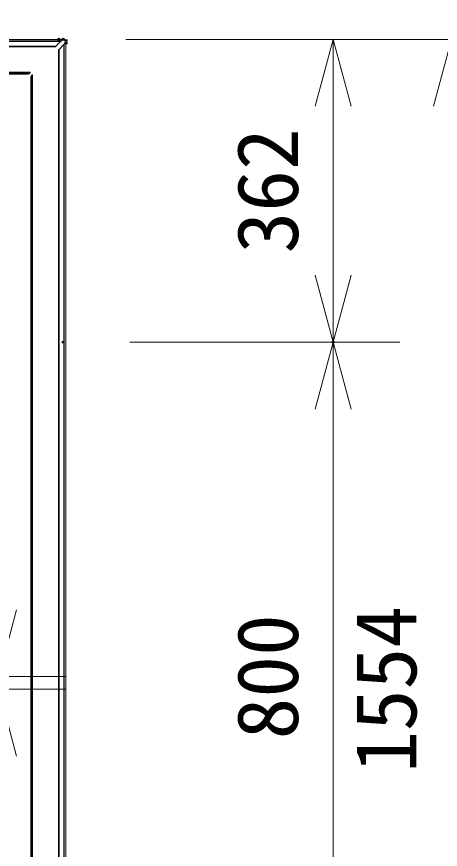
# Model space of a CAD drawing. Units: millimetres, scale not verified. Extents: x -63 to 62, y -57 to 57.
# Drawn here: x 4.65 to 17.33, y 6.71 to 31.6 of the extents above; entities that cross this region are included whole.
import ezdxf
from ezdxf.enums import TextEntityAlignment as Align

# ---------------------------------------------------------------- set-up
doc = ezdxf.new("R2010")
doc.units = ezdxf.units.MM
doc.header["$LTSCALE"] = 0.125
doc.header["$PDMODE"] = 32
doc.header["$PDSIZE"] = 0.0625
doc.linetypes.add('USER1', pattern=[1.4, 0.7, -0.7])
for name, color, linetype, lineweight in [('0-0_0', 7, 'Continuous', 9), ('0-5_GAIKEI', 1, 'USER1', 18), ('0-6_SUNPO', 7, 'Continuous', 9)]:
    doc.layers.add(name, color=color, linetype=linetype, lineweight=lineweight)
doc.layers.add('0-4_Defpoints', color=7, linetype='Continuous')
doc.styles.add('ＭＳ ゴシック', font='')
doc.styles.get('ＭＳ ゴシック').set_extended_font_data('MS Gothic')

# ---------------------------------------------------------------- blocks, each defined once
blk = doc.blocks.new('_OPEN30')
at = {"layer": '0-0_0'}
blk.add_line((0, 0), (-1, 0), dxfattribs=at)
blk.add_lwpolyline([(-1, 0.26795), (0, 0), (-1, -0.26795)], dxfattribs=at)
blk = doc.blocks.new('D19')
at = {"layer": '0-4_Defpoints'}
for p in [(-10.8853, 10.0262), (-4.8067, 10.0262), (-10.8853, 9.6512)]:
    blk.add_point(p, dxfattribs=at)
at = {"layer": '0-6_SUNPO'}
for p, q in [((-4.8067, 12.0262), (-4.8067, 19.1929)), ((-8.8853, 10.0262), (-2.8067, 10.0262)), ((-4.8067, 9.6512), (-4.8067, 10.0262)), ((-8.8853, 9.6512), (-2.8067, 9.6512)), ((-4.8067, 7.6512), (-4.8067, 5.6512))]:
    blk.add_line(p, q, dxfattribs=at)
at = {"layer": '0-6_SUNPO', "xscale": 2, "yscale": 2}
for p, rotation in [((-4.8067, 10.0262), 270), ((-4.8067, 9.6512), 90)]:
    blk.add_blockref('_OPEN30', p, dxfattribs=dict(at, rotation=rotation))
at = {"layer": '0-6_SUNPO', "style": 'ＭＳ ゴシック'}
blk.add_text('15', height=1.833, rotation=90, dxfattribs=at).set_placement((-5.3067, 15.3596), align=Align.BOTTOM_LEFT)
blk = doc.blocks.new('D17')
at = {"layer": '0-4_Defpoints'}
for p in [(-2.8759, 29.0762), (-2.8759, 20.0262), (5.2027, 20.0262)]:
    blk.add_point(p, dxfattribs=at)
at = {"layer": '0-6_SUNPO'}
for p, q in [((-0.8759, 29.0762), (7.2027, 29.0762)), ((5.2027, 27.0762), (5.2027, 22.0262)), ((-0.8759, 20.0262), (7.2027, 20.0262))]:
    blk.add_line(p, q, dxfattribs=at)
at = {"layer": '0-6_SUNPO', "xscale": 2, "yscale": 2}
for p, rotation in [((5.2027, 29.0762), 90), ((5.2027, 20.0262), 270)]:
    blk.add_blockref('_OPEN30', p, dxfattribs=dict(at, rotation=rotation))
at = {"layer": '0-6_SUNPO', "style": 'ＭＳ ゴシック'}
blk.add_text('362', height=1.833, rotation=90, dxfattribs=at).set_placement((4.7027, 22.6762), align=Align.BOTTOM_LEFT)
blk = doc.blocks.new('D16')
at = {"layer": '0-4_Defpoints'}
for p in [(-2.8759, 20.0262), (-2.8759, 0.0262), (5.2027, 0.0262)]:
    blk.add_point(p, dxfattribs=at)
at = {"layer": '0-6_SUNPO'}
for p, q in [((-0.8759, 20.0262), (7.2027, 20.0262)), ((5.2027, 18.0262), (5.2027, 2.0262)), ((-0.8759, 0.0262), (7.2027, 0.0262))]:
    blk.add_line(p, q, dxfattribs=at)
at = {"layer": '0-6_SUNPO', "xscale": 2, "yscale": 2}
for p, rotation in [((5.2027, 20.0262), 90), ((5.2027, 0.0262), 270)]:
    blk.add_blockref('_OPEN30', p, dxfattribs=dict(at, rotation=rotation))
at = {"layer": '0-6_SUNPO', "style": 'ＭＳ ゴシック'}
blk.add_text('800', height=1.833, rotation=90, dxfattribs=at).set_placement((4.7027, 8.1512), align=Align.BOTTOM_LEFT)
blk = doc.blocks.new('D15')
at = {"layer": '0-4_Defpoints'}
blk.add_point((-3.0046, 29.0762), dxfattribs=at)
at = {"layer": '0-6_SUNPO'}
blk.add_line((-1.0046, 29.0762), (10.7454, 29.0762), dxfattribs=at)
at = {"layer": '0-6_SUNPO', "xscale": 2, "yscale": 2, "rotation": 90}
blk.add_blockref('_OPEN30', (8.7454, 29.0762), dxfattribs=at)
at = {"layer": '0-6_SUNPO', "style": 'ＭＳ ゴシック'}
blk.add_text('1554', height=1.833, rotation=90, dxfattribs=at).set_placement((8.2454, 7.1512), align=Align.BOTTOM_LEFT)
blk = doc.blocks.new('D13')
at = {"layer": '0-4_Defpoints'}
for p in [(-2.7923, 40.7113), (-25.9223, 28.9613), (-2.7923, 28.9613)]:
    blk.add_point(p, dxfattribs=at)
at = {"layer": '0-6_SUNPO'}
for p, q in [((-25.9223, 30.9613), (-25.9223, 42.7113)), ((-2.7923, 30.9613), (-2.7923, 42.7113)), ((-23.9223, 40.7113), (-4.7923, 40.7113))]:
    blk.add_line(p, q, dxfattribs=at)
at = {"layer": '0-6_SUNPO', "xscale": 2, "yscale": 2, "rotation": 180}
blk.add_blockref('_OPEN30', (-25.9223, 40.7113), dxfattribs=at)
at = {"layer": '0-6_SUNPO', "xscale": 2, "yscale": 2}
blk.add_blockref('_OPEN30', (-2.7923, 40.7113), dxfattribs=at)
at = {"layer": '0-6_SUNPO', "style": 'ＭＳ ゴシック'}
blk.add_text('925', height=1.833, dxfattribs=at).set_placement((-16.2323, 41.2113), align=Align.BOTTOM_LEFT)
blk = doc.blocks.new('D12')
at = {"layer": '0-4_Defpoints'}
for p in [(-2.7923, 37.0439), (-7.9448, 29.0439), (-2.7923, 29.0439)]:
    blk.add_point(p, dxfattribs=at)
at = {"layer": '0-6_SUNPO'}
for p, q in [((-7.9448, 31.0439), (-7.9448, 39.0439)), ((-2.7923, 31.0439), (-2.7923, 39.0439)), ((-5.9448, 37.0439), (-4.7923, 37.0439)), ((-2.7923, 37.0439), (6.8743, 37.0439))]:
    blk.add_line(p, q, dxfattribs=at)
at = {"layer": '0-6_SUNPO', "xscale": 2, "yscale": 2, "rotation": 180}
blk.add_blockref('_OPEN30', (-7.9448, 37.0439), dxfattribs=at)
at = {"layer": '0-6_SUNPO', "xscale": 2, "yscale": 2}
blk.add_blockref('_OPEN30', (-2.7923, 37.0439), dxfattribs=at)
at = {"layer": '0-6_SUNPO', "style": 'ＭＳ ゴシック'}
blk.add_text('206', height=1.833, dxfattribs=at).set_placement((1.166, 37.5439), align=Align.BOTTOM_LEFT)

msp = doc.modelspace()

# ---------------------------------------------------------------- linework, layer by layer
at = {"layer": '0-5_GAIKEI', "color": 7, "linetype": 'Continuous'}
for p, q in [((6.0286, 30.9207), (-16.9014, 30.9207)), ((6.1286, -7.8293), (6.1286, 30.8207))]:
    msp.add_line(p, q, dxfattribs=at)
at = {"layer": '0-5_GAIKEI', "linetype": 'Continuous'}
for p, q in [((5.9706, 30.8726), (-16.8435, 30.8726)), ((5.9706, 30.8726), (5.9706, 30.8547)), ((6.0286, 30.9207), (5.9805, 30.8726)), ((-16.8435, 30.8547), (5.9706, 30.8547)), ((5.8303, 30.7144), (-16.7031, 30.7144)), ((-16.7031, 30.7013), (5.8303, 30.7013)), ((5.9706, 30.8547), (5.8303, 30.7144)), ((5.8303, 30.7144), (5.8303, 30.7013)), ((5.9223, 30.6224), (5.9092, 30.6224)), ((5.9092, -7.631), (5.9092, 30.6224)), ((5.9223, 30.6224), (6.0626, 30.7627)), ((5.9223, 30.6224), (5.9223, -7.631)), ((6.0626, -7.7714), (6.0626, 30.7627)), ((6.0805, 30.7627), (6.0626, 30.7627)), ((6.0805, 30.7726), (6.1286, 30.8207)), ((6.0805, 30.7627), (6.0805, -7.7714)), ((-15.9298, 29.936), (5.0569, 29.936)), ((-15.8739, 29.8934), (5.0011, 29.8934)), ((5.0011, 29.8861), (-15.8739, 29.8861)), ((5.0011, 29.8832), (-15.8739, 29.8832)), ((5.0011, 29.8861), (5.0011, 29.8934)), ((5.0011, 29.8861), (5.0011, 29.8832)), ((5.0155, 29.8923), (5.0569, 29.9184)), ((5.0569, 29.9184), (5.0569, 29.936)), ((5.0761, 29.8082), (5.079, 29.8082)), ((5.0761, 29.8082), (5.0761, -6.8168)), ((5.079, 29.8082), (5.0862, 29.8082)), ((5.079, -6.8168), (5.079, 29.8082)), ((5.1113, 29.8641), (5.0852, 29.8226)), ((5.0862, 29.8082), (5.0862, -6.8168)), ((5.1289, 29.8641), (5.1289, -6.8727))]:
    msp.add_line(p, q, dxfattribs=at)
for points in [[(5.0569, 29.9184), (-15.9298, 29.9184), (-15.9298, 29.936)], [(5.1113, -6.8727), (5.1113, 29.8641), (5.1289, 29.8641)]]:
    msp.add_lwpolyline(points, dxfattribs=at)
for centre, radius, start, end in [((5.9703, 33.5304), 2.6578, 270.00711, 270.2196), ((6.0381, 31.2931), 0.4435, 261.25349, 262.83573), ((6.4967, 30.8296), 0.4392, 187.15645, 188.75433), ((8.7382, 30.7624), 2.6577, 179.78039, 179.99289), ((5.008, 29.8082), 0.0709, 0.02549, 8.82621)]:
    msp.add_arc(centre, radius, start, end, dxfattribs=at)
at = {"layer": '0-5_GAIKEI', "color": 7, "linetype": 'Continuous'}
msp.add_arc((6.0286, 30.8207), 0.1, 0, 90, dxfattribs=at)
at = {"layer": '0-5_GAIKEI', "linetype": 'Continuous'}
for centre, major_axis, ratio, start_param, end_param in [((5.9805, 30.8352), (0.0001, -0.0375), 0.070962, 2.0675191, 3.0891003), ((6.043, 30.7726), (-0.0375, 0.0001), 0.070962, 3.194085, 4.2156662), ((5.0155, 29.9099), (0.0038, 0.0247), 0.148807, 3.1945427, 3.9383143), ((5.1028, 29.8226), (0.0247, 0.0038), 0.148807, 2.3448711, 3.0886426)]:
    msp.add_ellipse(centre, major_axis=major_axis, ratio=ratio, start_param=start_param, end_param=end_param, dxfattribs=at)

# ---------------------------------------------------------------- block references
at = {"layer": '0-6_SUNPO'}
for name in ['D13', 'D12', 'D15', 'D17', 'D16', 'D19']:
    msp.add_blockref(name, (8.9209, 1.8445), dxfattribs=at)

doc.saveas('drawing.dxf')
